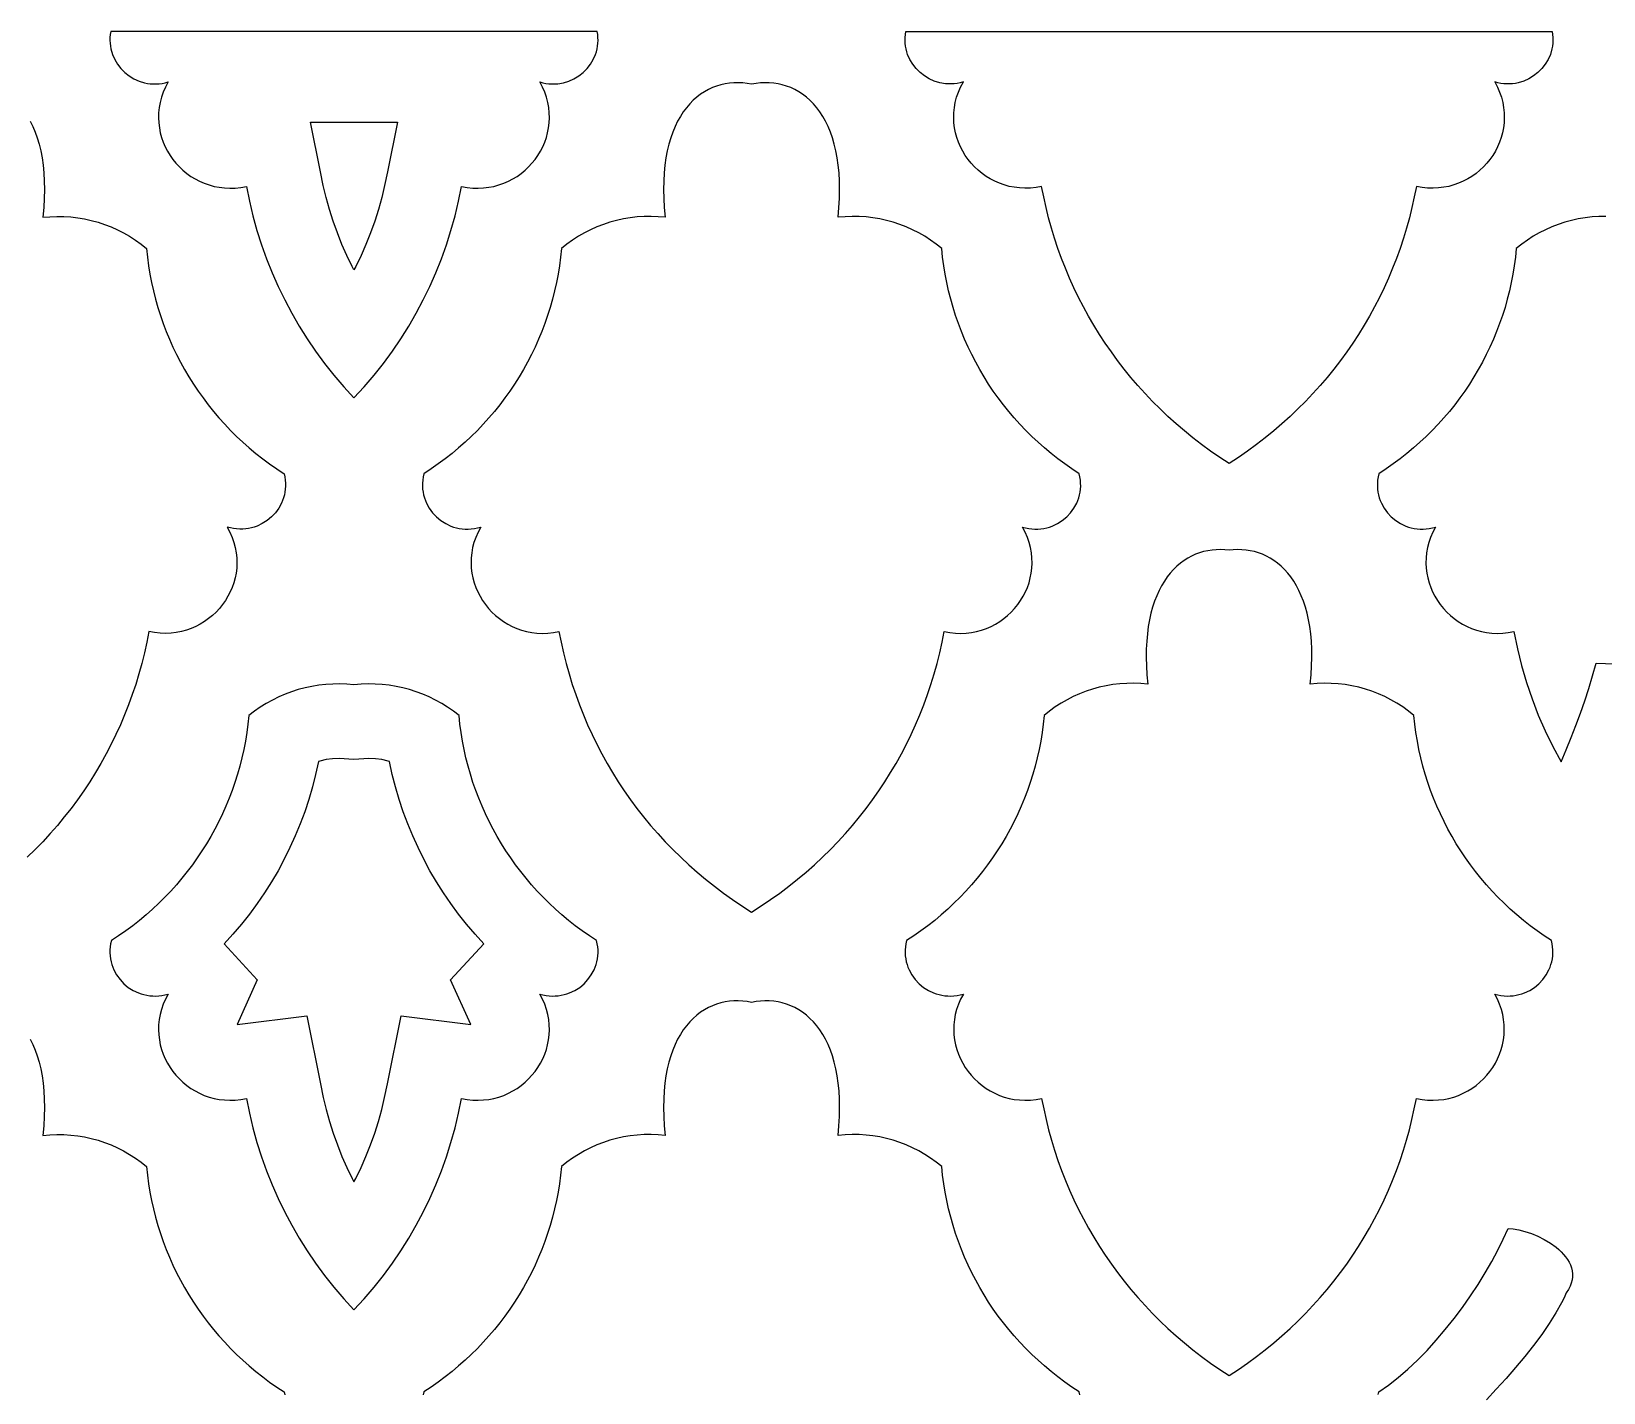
# Model space of a CAD drawing. Extents: x 50 to 3710, y -977 to -877.
# Drawn here: x 1121.3 to 1184.6, y -931.9 to -877.1 of the extents above; entities that cross this region are included whole.
import ezdxf

# ---------------------------------------------------------------- set-up
doc = ezdxf.new("R2010")
doc.units = 0
doc.layers.add('LAYER_1', color=18, linetype='CONTINUOUS')

msp = doc.modelspace()

# ---------------------------------------------------------------- linework, layer by layer
at = {"layer": 'LAYER_1'}
for points in [[(1134.276, -891.842), (1134.69, -891.391), (1135.086, -890.928), (1135.463, -890.452), (1135.822, -889.964), (1136.162, -889.464), (1136.483, -888.953), (1136.785, -888.431), (1137.068, -887.899), (1137.331, -887.356), (1137.574, -886.805), (1137.798, -886.244), (1138.001, -885.675), (1138.184, -885.098), (1138.346, -884.513), (1138.488, -883.921), (1138.608, -883.322), (1138.836, -883.364), (1139.061, -883.389), (1139.281, -883.396), (1139.497, -883.387), (1139.709, -883.362), (1139.915, -883.322), (1140.115, -883.268), (1140.309, -883.2), (1140.496, -883.119), (1140.675, -883.025), (1140.847, -882.92), (1141.011, -882.803), (1141.166, -882.675), (1141.311, -882.538), (1141.447, -882.392), (1141.572, -882.237), (1141.686, -882.074), (1141.789, -881.904), (1141.881, -881.727), (1141.959, -881.544), (1142.026, -881.356), (1142.078, -881.163), (1142.117, -880.966), (1142.142, -880.766), (1142.152, -880.563), (1142.146, -880.358), (1142.125, -880.151), (1142.087, -879.944), (1142.033, -879.736), (1141.961, -879.529), (1141.871, -879.323), (1141.763, -879.119), (1141.886, -879.152), (1142.008, -879.176), (1142.13, -879.191), (1142.25, -879.199), (1142.369, -879.198), (1142.486, -879.19), (1142.714, -879.151), (1142.932, -879.085), (1143.139, -878.992), (1143.331, -878.876), (1143.507, -878.738), (1143.664, -878.58), (1143.801, -878.404), (1143.916, -878.213), (1144.006, -878.007), (1144.041, -877.899), (1144.069, -877.789), (1144.09, -877.676), (1144.103, -877.561), (1144.109, -877.444), (1144.106, -877.325), (1144.096, -877.205), (1144.077, -877.083), (1134.276, -877.083), (1124.476, -877.083), (1124.457, -877.205), (1124.446, -877.325), (1124.444, -877.444), (1124.45, -877.561), (1124.463, -877.676), (1124.484, -877.789), (1124.547, -878.007), (1124.637, -878.213), (1124.752, -878.404), (1124.889, -878.58), (1125.046, -878.738), (1125.222, -878.876), (1125.414, -878.992), (1125.62, -879.085), (1125.839, -879.151), (1125.952, -879.174), (1126.067, -879.19), (1126.184, -879.198), (1126.303, -879.199), (1126.423, -879.191), (1126.544, -879.176), (1126.667, -879.152), (1126.79, -879.119), (1126.682, -879.323), (1126.592, -879.529), (1126.52, -879.736), (1126.466, -879.944), (1126.428, -880.151), (1126.407, -880.358), (1126.401, -880.563), (1126.411, -880.766), (1126.436, -880.966), (1126.475, -881.163), (1126.527, -881.356), (1126.593, -881.544), (1126.672, -881.727), (1126.764, -881.904), (1126.867, -882.074), (1126.981, -882.237), (1127.106, -882.392), (1127.242, -882.538), (1127.387, -882.675), (1127.542, -882.803), (1127.706, -882.92), (1127.877, -883.025), (1128.057, -883.119), (1128.244, -883.2), (1128.438, -883.268), (1128.638, -883.322), (1128.844, -883.362), (1129.056, -883.387), (1129.272, -883.396), (1129.492, -883.389), (1129.717, -883.364), (1129.944, -883.322), (1130.065, -883.921), (1130.206, -884.513), (1130.369, -885.098), (1130.552, -885.675), (1130.755, -886.244), (1130.978, -886.805), (1131.222, -887.356), (1131.485, -887.899), (1131.768, -888.431), (1132.07, -888.953), (1132.391, -889.464), (1132.731, -889.964), (1133.09, -890.452), (1133.467, -890.928), (1133.863, -891.391)], [(1169.526, -894.488), (1169.15, -894.241), (1168.782, -893.985), (1168.422, -893.722), (1168.07, -893.451), (1167.728, -893.172), (1167.393, -892.885), (1167.068, -892.591), (1166.751, -892.29), (1166.443, -891.982), (1166.144, -891.667), (1165.854, -891.345), (1165.573, -891.017), (1165.301, -890.682), (1165.039, -890.341), (1164.786, -889.994), (1164.542, -889.641), (1164.307, -889.283), (1164.082, -888.918), (1163.867, -888.548), (1163.662, -888.173), (1163.466, -887.793), (1163.28, -887.408), (1163.104, -887.019), (1162.938, -886.624), (1162.782, -886.225), (1162.636, -885.822), (1162.5, -885.415), (1162.375, -885.004), (1162.26, -884.589), (1162.156, -884.17), (1162.062, -883.748), (1161.978, -883.322), (1161.751, -883.364), (1161.526, -883.389), (1161.306, -883.396), (1161.09, -883.387), (1160.878, -883.362), (1160.672, -883.322), (1160.472, -883.268), (1160.278, -883.2), (1160.091, -883.119), (1159.911, -883.025), (1159.739, -882.92), (1159.576, -882.803), (1159.421, -882.675), (1159.276, -882.538), (1159.14, -882.392), (1159.015, -882.237), (1158.901, -882.074), (1158.798, -881.904), (1158.706, -881.727), (1158.627, -881.544), (1158.561, -881.356), (1158.509, -881.163), (1158.47, -880.966), (1158.445, -880.766), (1158.435, -880.563), (1158.441, -880.358), (1158.462, -880.151), (1158.5, -879.944), (1158.554, -879.736), (1158.626, -879.529), (1158.716, -879.323), (1158.824, -879.119), (1158.701, -879.152), (1158.578, -879.176), (1158.457, -879.191), (1158.337, -879.199), (1158.218, -879.198), (1158.101, -879.19), (1157.873, -879.151), (1157.654, -879.085), (1157.448, -878.992), (1157.256, -878.876), (1157.08, -878.738), (1156.923, -878.58), (1156.786, -878.404), (1156.671, -878.213), (1156.581, -878.007), (1156.546, -877.899), (1156.518, -877.789), (1156.497, -877.676), (1156.484, -877.561), (1156.478, -877.444), (1156.48, -877.325), (1156.491, -877.205), (1156.51, -877.083), (1182.542, -877.083), (1182.561, -877.205), (1182.572, -877.325), (1182.574, -877.444), (1182.569, -877.561), (1182.555, -877.676), (1182.534, -877.789), (1182.471, -878.007), (1182.381, -878.213), (1182.267, -878.404), (1182.13, -878.58), (1181.972, -878.738), (1181.796, -878.876), (1181.604, -878.992), (1181.398, -879.085), (1181.18, -879.151), (1181.067, -879.174), (1180.952, -879.19), (1180.834, -879.198), (1180.716, -879.199), (1180.595, -879.191), (1180.474, -879.176), (1180.352, -879.152), (1180.229, -879.119), (1180.337, -879.323), (1180.426, -879.529), (1180.498, -879.736), (1180.553, -879.944), (1180.59, -880.151), (1180.612, -880.358), (1180.617, -880.563), (1180.607, -880.766), (1180.583, -880.966), (1180.544, -881.163), (1180.491, -881.356), (1180.425, -881.544), (1180.346, -881.727), (1180.255, -881.904), (1180.152, -882.074), (1180.037, -882.237), (1179.912, -882.392), (1179.776, -882.538), (1179.631, -882.675), (1179.476, -882.803), (1179.313, -882.92), (1179.141, -883.025), (1178.961, -883.119), (1178.774, -883.2), (1178.58, -883.268), (1178.38, -883.322), (1178.174, -883.362), (1177.963, -883.387), (1177.746, -883.396), (1177.526, -883.389), (1177.302, -883.364), (1177.074, -883.322), (1176.991, -883.748), (1176.897, -884.17), (1176.792, -884.589), (1176.677, -885.004), (1176.552, -885.415), (1176.416, -885.822), (1176.271, -886.225), (1176.115, -886.624), (1175.949, -887.019), (1175.773, -887.408), (1175.587, -887.793), (1175.391, -888.173), (1175.185, -888.548), (1174.97, -888.918), (1174.745, -889.283), (1174.511, -889.641), (1174.267, -889.994), (1174.013, -890.341), (1173.751, -890.682), (1173.479, -891.017), (1173.198, -891.345), (1172.908, -891.667), (1172.609, -891.982), (1172.301, -892.29), (1171.984, -892.591), (1171.659, -892.885), (1171.325, -893.172), (1170.982, -893.451), (1170.631, -893.722), (1170.271, -893.985), (1169.903, -894.241)], [(1150.293, -879.212), (1150.115, -879.18), (1149.936, -879.159), (1149.758, -879.15), (1149.58, -879.152), (1149.403, -879.167), (1149.228, -879.193), (1149.055, -879.232), (1148.884, -879.283), (1148.717, -879.347), (1148.553, -879.423), (1148.393, -879.512), (1148.237, -879.614), (1148.087, -879.729), (1147.942, -879.857), (1147.803, -879.999), (1147.67, -880.154), (1147.544, -880.322), (1147.426, -880.504), (1147.315, -880.7), (1147.213, -880.91), (1147.12, -881.134), (1147.035, -881.373), (1146.961, -881.625), (1146.897, -881.893), (1146.844, -882.174), (1146.801, -882.471), (1146.771, -882.783), (1146.753, -883.109), (1146.747, -883.451), (1146.754, -883.808), (1146.775, -884.181), (1146.81, -884.569), (1146.527, -884.544), (1146.245, -884.534), (1145.963, -884.538), (1145.683, -884.556), (1145.405, -884.588), (1145.129, -884.634), (1144.857, -884.694), (1144.588, -884.768), (1144.323, -884.855), (1144.064, -884.956), (1143.809, -885.069), (1143.56, -885.196), (1143.318, -885.335), (1143.082, -885.488), (1142.854, -885.652), (1142.633, -885.829), (1142.598, -886.175), (1142.552, -886.519), (1142.496, -886.86), (1142.431, -887.199), (1142.356, -887.535), (1142.271, -887.868), (1142.177, -888.198), (1142.074, -888.524), (1141.961, -888.847), (1141.84, -889.167), (1141.71, -889.482), (1141.57, -889.794), (1141.422, -890.101), (1141.266, -890.404), (1141.1, -890.702), (1140.927, -890.995), (1140.745, -891.284), (1140.555, -891.567), (1140.357, -891.845), (1140.15, -892.118), (1139.936, -892.385), (1139.715, -892.646), (1139.485, -892.902), (1139.248, -893.151), (1139.003, -893.393), (1138.752, -893.629), (1138.493, -893.859), (1138.226, -894.082), (1137.953, -894.297), (1137.673, -894.505), (1137.386, -894.706), (1137.093, -894.9), (1137.065, -895.026), (1137.046, -895.151), (1137.036, -895.274), (1137.035, -895.396), (1137.043, -895.517), (1137.058, -895.634), (1137.082, -895.75), (1137.113, -895.863), (1137.151, -895.972), (1137.196, -896.079), (1137.307, -896.281), (1137.442, -896.466), (1137.599, -896.634), (1137.776, -896.78), (1137.97, -896.904), (1138.18, -897.003), (1138.29, -897.043), (1138.403, -897.075), (1138.519, -897.1), (1138.637, -897.118), (1138.758, -897.128), (1138.88, -897.13), (1139.003, -897.123), (1139.128, -897.108), (1139.254, -897.083), (1139.381, -897.05), (1139.273, -897.254), (1139.183, -897.46), (1139.111, -897.667), (1139.057, -897.874), (1139.019, -898.082), (1138.998, -898.288), (1138.992, -898.493), (1139.002, -898.696), (1139.026, -898.897), (1139.065, -899.094), (1139.118, -899.286), (1139.184, -899.475), (1139.263, -899.657), (1139.354, -899.834), (1139.457, -900.005), (1139.572, -900.167), (1139.697, -900.322), (1139.833, -900.469), (1139.978, -900.606), (1140.133, -900.733), (1140.296, -900.85), (1140.468, -900.956), (1140.648, -901.049), (1140.835, -901.13), (1141.029, -901.199), (1141.229, -901.253), (1141.435, -901.293), (1141.646, -901.318), (1141.863, -901.327), (1142.083, -901.319), (1142.308, -901.295), (1142.535, -901.253), (1142.62, -901.686), (1142.716, -902.115), (1142.823, -902.541), (1142.94, -902.962), (1143.068, -903.38), (1143.207, -903.794), (1143.357, -904.204), (1143.517, -904.609), (1143.687, -905.01), (1143.868, -905.405), (1144.059, -905.796), (1144.26, -906.182), (1144.471, -906.562), (1144.693, -906.937), (1144.924, -907.306), (1145.165, -907.669), (1145.415, -908.027), (1145.676, -908.378), (1145.946, -908.723), (1146.226, -909.061), (1146.515, -909.393), (1146.813, -909.718), (1147.121, -910.035), (1147.437, -910.346), (1147.763, -910.649), (1148.098, -910.945), (1148.442, -911.233), (1148.795, -911.513), (1149.157, -911.785), (1149.527, -912.048), (1149.906, -912.304), (1150.293, -912.551), (1150.681, -912.304), (1151.06, -912.048), (1151.43, -911.785), (1151.792, -911.513), (1152.144, -911.233), (1152.488, -910.945), (1152.823, -910.649), (1153.149, -910.346), (1153.466, -910.035), (1153.774, -909.718), (1154.072, -909.393), (1154.361, -909.061), (1154.641, -908.723), (1154.911, -908.378), (1155.171, -908.027), (1155.422, -907.669), (1155.663, -907.306), (1155.894, -906.937), (1156.116, -906.562), (1156.327, -906.182), (1156.528, -905.796), (1156.719, -905.405), (1156.9, -905.01), (1157.07, -904.609), (1157.23, -904.204), (1157.38, -903.794), (1157.518, -903.38), (1157.647, -902.962), (1157.764, -902.541), (1157.871, -902.115), (1157.967, -901.686), (1158.052, -901.253), (1158.279, -901.295), (1158.504, -901.319), (1158.724, -901.327), (1158.94, -901.318), (1159.152, -901.293), (1159.358, -901.253), (1159.558, -901.199), (1159.752, -901.13), (1159.939, -901.049), (1160.119, -900.956), (1160.291, -900.85), (1160.454, -900.733), (1160.609, -900.606), (1160.754, -900.469), (1160.89, -900.322), (1161.015, -900.167), (1161.129, -900.005), (1161.232, -899.834), (1161.324, -899.657), (1161.403, -899.475), (1161.469, -899.286), (1161.521, -899.094), (1161.56, -898.897), (1161.585, -898.696), (1161.595, -898.493), (1161.589, -898.288), (1161.568, -898.082), (1161.53, -897.874), (1161.476, -897.667), (1161.404, -897.46), (1161.314, -897.254), (1161.206, -897.05), (1161.333, -897.083), (1161.459, -897.108), (1161.584, -897.123), (1161.707, -897.13), (1161.829, -897.128), (1161.95, -897.118), (1162.068, -897.1), (1162.183, -897.075), (1162.296, -897.043), (1162.406, -897.003), (1162.616, -896.904), (1162.811, -896.78), (1162.988, -896.634), (1163.145, -896.466), (1163.28, -896.281), (1163.39, -896.079), (1163.436, -895.972), (1163.474, -895.863), (1163.505, -895.75), (1163.528, -895.634), (1163.544, -895.517), (1163.551, -895.396), (1163.55, -895.274), (1163.541, -895.151), (1163.522, -895.026), (1163.494, -894.9), (1163.201, -894.706), (1162.914, -894.505), (1162.634, -894.297), (1162.36, -894.082), (1162.094, -893.859), (1161.835, -893.629), (1161.583, -893.393), (1161.339, -893.151), (1161.102, -892.902), (1160.872, -892.646), (1160.65, -892.385), (1160.436, -892.118), (1160.23, -891.845), (1160.032, -891.567), (1159.842, -891.284), (1159.66, -890.995), (1159.486, -890.702), (1159.321, -890.404), (1159.165, -890.101), (1159.017, -889.794), (1158.877, -889.482), (1158.747, -889.167), (1158.625, -888.847), (1158.513, -888.524), (1158.41, -888.198), (1158.316, -887.868), (1158.231, -887.535), (1158.156, -887.199), (1158.091, -886.86), (1158.035, -886.519), (1157.989, -886.175), (1157.953, -885.829), (1157.733, -885.652), (1157.505, -885.488), (1157.269, -885.335), (1157.027, -885.196), (1156.778, -885.069), (1156.523, -884.956), (1156.263, -884.855), (1155.999, -884.768), (1155.73, -884.694), (1155.458, -884.634), (1155.182, -884.588), (1154.904, -884.556), (1154.624, -884.538), (1154.342, -884.534), (1154.059, -884.544), (1153.776, -884.569), (1153.812, -884.181), (1153.833, -883.808), (1153.84, -883.451), (1153.834, -883.109), (1153.816, -882.783), (1153.785, -882.471), (1153.743, -882.174), (1153.69, -881.893), (1153.626, -881.625), (1153.551, -881.373), (1153.467, -881.134), (1153.374, -880.91), (1153.272, -880.7), (1153.161, -880.504), (1153.043, -880.322), (1152.917, -880.154), (1152.784, -879.999), (1152.645, -879.857), (1152.5, -879.729), (1152.35, -879.614), (1152.194, -879.512), (1152.034, -879.423), (1151.87, -879.347), (1151.703, -879.283), (1151.532, -879.232), (1151.359, -879.193), (1151.184, -879.167), (1151.007, -879.152), (1150.829, -879.15), (1150.651, -879.159), (1150.472, -879.18)], [(1150.293, -879.212), (1150.115, -879.18), (1149.936, -879.159), (1149.758, -879.15), (1149.58, -879.152), (1149.403, -879.167), (1149.228, -879.193), (1149.055, -879.232), (1148.884, -879.283), (1148.717, -879.347), (1148.553, -879.423), (1148.393, -879.512), (1148.237, -879.614), (1148.087, -879.729), (1147.942, -879.857), (1147.803, -879.999), (1147.67, -880.154), (1147.544, -880.322), (1147.426, -880.504), (1147.315, -880.7), (1147.213, -880.91), (1147.12, -881.134), (1147.035, -881.373), (1146.961, -881.625), (1146.897, -881.893), (1146.844, -882.174), (1146.801, -882.471), (1146.771, -882.783), (1146.753, -883.109), (1146.747, -883.451), (1146.754, -883.808), (1146.775, -884.181), (1146.81, -884.569), (1146.527, -884.544), (1146.245, -884.534), (1145.963, -884.538), (1145.683, -884.556), (1145.405, -884.588), (1145.129, -884.634), (1144.857, -884.694), (1144.588, -884.768), (1144.323, -884.855), (1144.064, -884.956), (1143.809, -885.069), (1143.56, -885.196), (1143.318, -885.335), (1143.082, -885.488), (1142.854, -885.652), (1142.633, -885.829), (1142.598, -886.175), (1142.552, -886.519), (1142.496, -886.86), (1142.431, -887.199), (1142.356, -887.535), (1142.271, -887.868), (1142.177, -888.198), (1142.074, -888.524), (1141.961, -888.847), (1141.84, -889.167), (1141.71, -889.482), (1141.57, -889.794), (1141.422, -890.101), (1141.266, -890.404), (1141.1, -890.702), (1140.927, -890.995), (1140.745, -891.284), (1140.555, -891.567), (1140.357, -891.845), (1140.15, -892.118), (1139.936, -892.385), (1139.715, -892.646), (1139.485, -892.902), (1139.248, -893.151), (1139.003, -893.393), (1138.752, -893.629), (1138.493, -893.859), (1138.226, -894.082), (1137.953, -894.297), (1137.673, -894.505), (1137.386, -894.706), (1137.093, -894.9), (1137.065, -895.026), (1137.046, -895.151), (1137.036, -895.274), (1137.035, -895.396), (1137.043, -895.517), (1137.058, -895.634), (1137.082, -895.75), (1137.113, -895.863), (1137.151, -895.972), (1137.196, -896.079), (1137.307, -896.281), (1137.442, -896.466), (1137.599, -896.634), (1137.776, -896.78), (1137.97, -896.904), (1138.18, -897.003), (1138.29, -897.043), (1138.403, -897.075), (1138.519, -897.1), (1138.637, -897.118), (1138.758, -897.128), (1138.88, -897.13), (1139.003, -897.123), (1139.128, -897.108), (1139.254, -897.083), (1139.381, -897.05), (1139.273, -897.254), (1139.183, -897.46), (1139.111, -897.667), (1139.057, -897.874), (1139.019, -898.082), (1138.998, -898.288), (1138.992, -898.493), (1139.002, -898.696), (1139.026, -898.897), (1139.065, -899.094), (1139.118, -899.286), (1139.184, -899.475), (1139.263, -899.657), (1139.354, -899.834), (1139.457, -900.005), (1139.572, -900.167), (1139.697, -900.322), (1139.833, -900.469), (1139.978, -900.606), (1140.133, -900.733), (1140.296, -900.85), (1140.468, -900.956), (1140.648, -901.049), (1140.835, -901.13), (1141.029, -901.199), (1141.229, -901.253), (1141.435, -901.293), (1141.646, -901.318), (1141.863, -901.327), (1142.083, -901.319), (1142.308, -901.295), (1142.535, -901.253), (1142.62, -901.686), (1142.716, -902.115), (1142.823, -902.541), (1142.94, -902.962), (1143.068, -903.38), (1143.207, -903.794), (1143.357, -904.204), (1143.517, -904.609), (1143.687, -905.01), (1143.868, -905.405), (1144.059, -905.796), (1144.26, -906.182), (1144.471, -906.562), (1144.693, -906.937), (1144.924, -907.306), (1145.165, -907.669), (1145.415, -908.027), (1145.676, -908.378), (1145.946, -908.723), (1146.226, -909.061), (1146.515, -909.393), (1146.813, -909.718), (1147.121, -910.035), (1147.437, -910.346), (1147.763, -910.649), (1148.098, -910.945), (1148.442, -911.233), (1148.795, -911.513), (1149.157, -911.785), (1149.527, -912.048), (1149.906, -912.304), (1150.293, -912.551), (1150.681, -912.304), (1151.06, -912.048), (1151.43, -911.785), (1151.792, -911.513), (1152.144, -911.233), (1152.488, -910.945), (1152.823, -910.649), (1153.149, -910.346), (1153.466, -910.035), (1153.774, -909.718), (1154.072, -909.393), (1154.361, -909.061), (1154.641, -908.723), (1154.911, -908.378), (1155.171, -908.027), (1155.422, -907.669), (1155.663, -907.306), (1155.894, -906.937), (1156.116, -906.562), (1156.327, -906.182), (1156.528, -905.796), (1156.719, -905.405), (1156.9, -905.01), (1157.07, -904.609), (1157.23, -904.204), (1157.38, -903.794), (1157.518, -903.38), (1157.647, -902.962), (1157.764, -902.541), (1157.871, -902.115), (1157.967, -901.686), (1158.052, -901.253), (1158.279, -901.295), (1158.504, -901.319), (1158.724, -901.327), (1158.94, -901.318), (1159.152, -901.293), (1159.358, -901.253), (1159.558, -901.199), (1159.752, -901.13), (1159.939, -901.049), (1160.119, -900.956), (1160.291, -900.85), (1160.454, -900.733), (1160.609, -900.606), (1160.754, -900.469), (1160.89, -900.322), (1161.015, -900.167), (1161.129, -900.005), (1161.232, -899.834), (1161.324, -899.657), (1161.403, -899.475), (1161.469, -899.286), (1161.521, -899.094), (1161.56, -898.897), (1161.585, -898.696), (1161.595, -898.493), (1161.589, -898.288), (1161.568, -898.082), (1161.53, -897.874), (1161.476, -897.667), (1161.404, -897.46), (1161.314, -897.254), (1161.206, -897.05), (1161.333, -897.083), (1161.459, -897.108), (1161.584, -897.123), (1161.707, -897.13), (1161.829, -897.128), (1161.95, -897.118), (1162.068, -897.1), (1162.183, -897.075), (1162.296, -897.043), (1162.406, -897.003), (1162.616, -896.904), (1162.811, -896.78), (1162.988, -896.634), (1163.145, -896.466), (1163.28, -896.281), (1163.39, -896.079), (1163.436, -895.972), (1163.474, -895.863), (1163.505, -895.75), (1163.528, -895.634), (1163.544, -895.517), (1163.551, -895.396), (1163.55, -895.274), (1163.541, -895.151), (1163.522, -895.026), (1163.494, -894.9), (1163.201, -894.706), (1162.914, -894.505), (1162.634, -894.297), (1162.36, -894.082), (1162.094, -893.859), (1161.835, -893.629), (1161.583, -893.393), (1161.339, -893.151), (1161.102, -892.902), (1160.872, -892.646), (1160.65, -892.385), (1160.436, -892.118), (1160.23, -891.845), (1160.032, -891.567), (1159.842, -891.284), (1159.66, -890.995), (1159.486, -890.702), (1159.321, -890.404), (1159.165, -890.101), (1159.017, -889.794), (1158.877, -889.482), (1158.747, -889.167), (1158.625, -888.847), (1158.513, -888.524), (1158.41, -888.198), (1158.316, -887.868), (1158.231, -887.535), (1158.156, -887.199), (1158.091, -886.86), (1158.035, -886.519), (1157.989, -886.175), (1157.953, -885.829), (1157.733, -885.652), (1157.505, -885.488), (1157.269, -885.335), (1157.027, -885.196), (1156.778, -885.069), (1156.523, -884.956), (1156.263, -884.855), (1155.999, -884.768), (1155.73, -884.694), (1155.458, -884.634), (1155.182, -884.588), (1154.904, -884.556), (1154.624, -884.538), (1154.342, -884.534), (1154.059, -884.544), (1153.776, -884.569), (1153.812, -884.181), (1153.833, -883.808), (1153.84, -883.451), (1153.834, -883.109), (1153.816, -882.783), (1153.785, -882.471), (1153.743, -882.174), (1153.69, -881.893), (1153.626, -881.625), (1153.551, -881.373), (1153.467, -881.134), (1153.374, -880.91), (1153.272, -880.7), (1153.161, -880.504), (1153.043, -880.322), (1152.917, -880.154), (1152.784, -879.999), (1152.645, -879.857), (1152.5, -879.729), (1152.35, -879.614), (1152.194, -879.512), (1152.034, -879.423), (1151.87, -879.347), (1151.703, -879.283), (1151.532, -879.232), (1151.359, -879.193), (1151.184, -879.167), (1151.007, -879.152), (1150.829, -879.15), (1150.651, -879.159), (1150.472, -879.18)], [(1134.276, -886.682), (1134.208, -886.556), (1133.992, -886.111), (1133.793, -885.658), (1133.609, -885.198), (1133.442, -884.73), (1133.291, -884.255), (1133.158, -883.773), (1133.041, -883.285), (1132.931, -882.739), (1132.528, -880.737), (1134.276, -880.737), (1136.024, -880.737), (1135.622, -882.739), (1135.512, -883.285), (1135.395, -883.773), (1135.261, -884.255), (1135.111, -884.73), (1134.944, -885.198), (1134.76, -885.658), (1134.561, -886.111), (1134.345, -886.556)], [(1169.526, -931.222), (1169.903, -930.975), (1170.271, -930.72), (1170.631, -930.456), (1170.982, -930.185), (1171.325, -929.906), (1171.659, -929.62), (1171.985, -929.326), (1172.301, -929.025), (1172.609, -928.717), (1172.908, -928.402), (1173.198, -928.08), (1173.479, -927.751), (1173.751, -927.417), (1174.014, -927.076), (1174.267, -926.729), (1174.511, -926.376), (1174.745, -926.017), (1174.97, -925.653), (1175.185, -925.283), (1175.391, -924.908), (1175.587, -924.528), (1175.773, -924.143), (1175.949, -923.753), (1176.115, -923.359), (1176.271, -922.96), (1176.417, -922.557), (1176.552, -922.149), (1176.678, -921.738), (1176.792, -921.323), (1176.897, -920.904), (1176.991, -920.482), (1177.074, -920.057), (1177.302, -920.099), (1177.526, -920.123), (1177.747, -920.131), (1177.963, -920.121), (1178.174, -920.097), (1178.38, -920.057), (1178.581, -920.002), (1178.774, -919.934), (1178.961, -919.853), (1179.141, -919.759), (1179.313, -919.654), (1179.477, -919.537), (1179.631, -919.41), (1179.777, -919.273), (1179.912, -919.126), (1180.037, -918.971), (1180.152, -918.808), (1180.255, -918.638), (1180.346, -918.461), (1180.425, -918.279), (1180.491, -918.09), (1180.544, -917.898), (1180.583, -917.701), (1180.608, -917.5), (1180.617, -917.297), (1180.612, -917.092), (1180.59, -916.886), (1180.553, -916.678), (1180.498, -916.471), (1180.426, -916.264), (1180.337, -916.058), (1180.229, -915.854), (1180.355, -915.887), (1180.481, -915.911), (1180.606, -915.927), (1180.73, -915.933), (1180.852, -915.932), (1180.972, -915.922), (1181.09, -915.904), (1181.206, -915.879), (1181.319, -915.847), (1181.429, -915.807), (1181.639, -915.708), (1181.834, -915.584), (1182.011, -915.438), (1182.168, -915.27), (1182.303, -915.085), (1182.413, -914.883), (1182.458, -914.776), (1182.496, -914.666), (1182.527, -914.554), (1182.551, -914.438), (1182.566, -914.32), (1182.574, -914.2), (1182.573, -914.078), (1182.563, -913.955), (1182.545, -913.83), (1182.517, -913.704), (1182.223, -913.51), (1181.936, -913.309), (1181.656, -913.101), (1181.383, -912.886), (1181.117, -912.663), (1180.858, -912.433), (1180.606, -912.197), (1180.361, -911.954), (1180.124, -911.705), (1179.895, -911.45), (1179.673, -911.189), (1179.459, -910.922), (1179.253, -910.649), (1179.055, -910.371), (1178.864, -910.088), (1178.683, -909.799), (1178.509, -909.506), (1178.344, -909.207), (1178.187, -908.905), (1178.039, -908.597), (1177.9, -908.286), (1177.769, -907.971), (1177.648, -907.651), (1177.536, -907.328), (1177.432, -907.002), (1177.338, -906.672), (1177.254, -906.339), (1177.179, -906.003), (1177.113, -905.664), (1177.058, -905.323), (1177.012, -904.979), (1176.976, -904.633), (1176.756, -904.456), (1176.527, -904.291), (1176.292, -904.139), (1176.049, -904), (1175.8, -903.873), (1175.546, -903.76), (1175.286, -903.659), (1175.021, -903.572), (1174.753, -903.498), (1174.48, -903.438), (1174.205, -903.392), (1173.926, -903.36), (1173.646, -903.341), (1173.365, -903.338), (1173.082, -903.348), (1172.799, -903.373), (1172.833, -902.999), (1172.854, -902.639), (1172.862, -902.294), (1172.858, -901.963), (1172.843, -901.646), (1172.816, -901.343), (1172.778, -901.053), (1172.729, -900.778), (1172.671, -900.516), (1172.602, -900.268), (1172.525, -900.033), (1172.439, -899.811), (1172.344, -899.603), (1172.242, -899.407), (1172.131, -899.225), (1172.014, -899.055), (1171.89, -898.898), (1171.76, -898.753), (1171.625, -898.621), (1171.483, -898.501), (1171.337, -898.394), (1171.187, -898.298), (1171.032, -898.215), (1170.874, -898.143), (1170.712, -898.083), (1170.547, -898.034), (1170.381, -897.997), (1170.212, -897.971), (1170.042, -897.957), (1169.87, -897.953), (1169.698, -897.961), (1169.526, -897.979), (1169.354, -897.961), (1169.182, -897.953), (1169.011, -897.957), (1168.841, -897.971), (1168.672, -897.997), (1168.505, -898.034), (1168.341, -898.083), (1168.179, -898.143), (1168.021, -898.215), (1167.866, -898.298), (1167.715, -898.394), (1167.569, -898.501), (1167.428, -898.621), (1167.292, -898.753), (1167.162, -898.898), (1167.038, -899.055), (1166.921, -899.225), (1166.811, -899.407), (1166.708, -899.603), (1166.614, -899.811), (1166.528, -900.033), (1166.45, -900.268), (1166.382, -900.516), (1166.323, -900.778), (1166.275, -901.053), (1166.237, -901.343), (1166.21, -901.646), (1166.194, -901.963), (1166.19, -902.294), (1166.199, -902.639), (1166.22, -902.999), (1166.254, -903.373), (1165.971, -903.348), (1165.688, -903.338), (1165.406, -903.341), (1165.126, -903.36), (1164.848, -903.392), (1164.572, -903.438), (1164.3, -903.498), (1164.031, -903.572), (1163.767, -903.659), (1163.507, -903.76), (1163.252, -903.873), (1163.003, -904), (1162.761, -904.139), (1162.525, -904.291), (1162.297, -904.456), (1162.077, -904.633), (1162.041, -904.979), (1161.995, -905.323), (1161.939, -905.664), (1161.874, -906.003), (1161.799, -906.339), (1161.714, -906.672), (1161.62, -907.002), (1161.517, -907.328), (1161.405, -907.651), (1161.283, -907.971), (1161.153, -908.286), (1161.013, -908.597), (1160.865, -908.905), (1160.709, -909.207), (1160.544, -909.506), (1160.37, -909.799), (1160.188, -910.088), (1159.998, -910.371), (1159.8, -910.649), (1159.594, -910.922), (1159.379, -911.189), (1159.158, -911.45), (1158.928, -911.705), (1158.691, -911.954), (1158.447, -912.197), (1158.195, -912.433), (1157.936, -912.663), (1157.67, -912.886), (1157.396, -913.101), (1157.116, -913.309), (1156.829, -913.51), (1156.536, -913.704), (1156.508, -913.83), (1156.489, -913.955), (1156.48, -914.078), (1156.479, -914.2), (1156.486, -914.32), (1156.502, -914.438), (1156.525, -914.554), (1156.556, -914.666), (1156.594, -914.776), (1156.64, -914.883), (1156.75, -915.085), (1156.885, -915.27), (1157.042, -915.438), (1157.219, -915.584), (1157.414, -915.708), (1157.624, -915.807), (1157.734, -915.847), (1157.847, -915.879), (1157.962, -915.904), (1158.08, -915.922), (1158.201, -915.932), (1158.323, -915.933), (1158.446, -915.927), (1158.571, -915.911), (1158.697, -915.887), (1158.824, -915.854), (1158.716, -916.058), (1158.626, -916.264), (1158.554, -916.471), (1158.5, -916.678), (1158.462, -916.886), (1158.441, -917.092), (1158.435, -917.297), (1158.445, -917.5), (1158.47, -917.701), (1158.509, -917.898), (1158.561, -918.09), (1158.627, -918.279), (1158.706, -918.461), (1158.798, -918.638), (1158.901, -918.808), (1159.015, -918.971), (1159.14, -919.126), (1159.276, -919.273), (1159.421, -919.41), (1159.576, -919.537), (1159.739, -919.654), (1159.911, -919.759), (1160.091, -919.853), (1160.278, -919.934), (1160.472, -920.002), (1160.672, -920.057), (1160.878, -920.097), (1161.09, -920.121), (1161.306, -920.131), (1161.526, -920.123), (1161.751, -920.099), (1161.978, -920.057), (1162.062, -920.482), (1162.156, -920.904), (1162.26, -921.323), (1162.375, -921.738), (1162.5, -922.149), (1162.636, -922.557), (1162.782, -922.96), (1162.938, -923.359), (1163.104, -923.753), (1163.28, -924.143), (1163.466, -924.528), (1163.662, -924.908), (1163.867, -925.283), (1164.082, -925.653), (1164.307, -926.017), (1164.542, -926.376), (1164.786, -926.729), (1165.039, -927.076), (1165.301, -927.417), (1165.573, -927.751), (1165.854, -928.08), (1166.144, -928.402), (1166.443, -928.717), (1166.751, -929.025), (1167.068, -929.326), (1167.393, -929.62), (1167.728, -929.906), (1168.07, -930.185), (1168.422, -930.456), (1168.782, -930.72), (1169.15, -930.975)], [(1134.276, -928.576), (1134.69, -928.125), (1135.086, -927.662), (1135.463, -927.186), (1135.822, -926.698), (1136.162, -926.198), (1136.483, -925.687), (1136.785, -925.165), (1137.068, -924.633), (1137.331, -924.091), (1137.575, -923.539), (1137.798, -922.978), (1138.001, -922.409), (1138.184, -921.832), (1138.346, -921.247), (1138.488, -920.655), (1138.608, -920.057), (1138.836, -920.099), (1139.061, -920.123), (1139.281, -920.131), (1139.497, -920.121), (1139.709, -920.097), (1139.915, -920.057), (1140.115, -920.002), (1140.309, -919.934), (1140.496, -919.853), (1140.675, -919.759), (1140.847, -919.654), (1141.011, -919.537), (1141.166, -919.41), (1141.311, -919.273), (1141.447, -919.126), (1141.572, -918.971), (1141.686, -918.808), (1141.789, -918.638), (1141.881, -918.461), (1141.959, -918.279), (1142.026, -918.09), (1142.078, -917.898), (1142.117, -917.701), (1142.142, -917.5), (1142.152, -917.297), (1142.146, -917.092), (1142.125, -916.886), (1142.087, -916.678), (1142.033, -916.471), (1141.961, -916.264), (1141.871, -916.058), (1141.763, -915.854), (1141.89, -915.887), (1142.016, -915.911), (1142.14, -915.927), (1142.264, -915.933), (1142.386, -915.932), (1142.506, -915.922), (1142.624, -915.904), (1142.74, -915.879), (1142.853, -915.847), (1142.963, -915.807), (1143.173, -915.708), (1143.368, -915.584), (1143.545, -915.438), (1143.702, -915.27), (1143.837, -915.085), (1143.947, -914.883), (1143.992, -914.776), (1144.031, -914.666), (1144.062, -914.554), (1144.085, -914.438), (1144.101, -914.32), (1144.108, -914.2), (1144.107, -914.078), (1144.098, -913.955), (1144.079, -913.83), (1144.051, -913.704), (1143.758, -913.51), (1143.471, -913.309), (1143.191, -913.101), (1142.917, -912.886), (1142.651, -912.663), (1142.392, -912.433), (1142.14, -912.197), (1141.896, -911.954), (1141.659, -911.705), (1141.429, -911.45), (1141.207, -911.189), (1140.993, -910.922), (1140.787, -910.649), (1140.589, -910.371), (1140.399, -910.088), (1140.217, -909.799), (1140.043, -909.506), (1139.878, -909.207), (1139.721, -908.905), (1139.573, -908.597), (1139.434, -908.286), (1139.304, -907.971), (1139.182, -907.651), (1139.07, -907.328), (1138.967, -907.002), (1138.873, -906.672), (1138.788, -906.339), (1138.713, -906.003), (1138.648, -905.664), (1138.592, -905.323), (1138.546, -904.979), (1138.51, -904.633), (1138.284, -904.46), (1138.05, -904.298), (1137.809, -904.149), (1137.562, -904.013), (1137.309, -903.889), (1137.05, -903.778), (1136.787, -903.68), (1136.519, -903.594), (1136.247, -903.522), (1135.972, -903.463), (1135.694, -903.418), (1135.413, -903.386), (1135.13, -903.368), (1134.847, -903.364), (1134.562, -903.374), (1134.276, -903.398), (1133.991, -903.374), (1133.706, -903.364), (1133.422, -903.368), (1133.14, -903.386), (1132.859, -903.418), (1132.581, -903.463), (1132.306, -903.522), (1132.034, -903.594), (1131.766, -903.68), (1131.502, -903.778), (1131.244, -903.889), (1130.991, -904.013), (1130.744, -904.149), (1130.503, -904.298), (1130.269, -904.46), (1130.043, -904.633), (1130.007, -904.979), (1129.961, -905.323), (1129.905, -905.664), (1129.84, -906.003), (1129.765, -906.339), (1129.68, -906.672), (1129.586, -907.002), (1129.483, -907.328), (1129.371, -907.651), (1129.249, -907.971), (1129.119, -908.286), (1128.98, -908.597), (1128.832, -908.905), (1128.675, -909.207), (1128.51, -909.506), (1128.336, -909.799), (1128.154, -910.088), (1127.964, -910.371), (1127.766, -910.649), (1127.56, -910.922), (1127.346, -911.189), (1127.124, -911.45), (1126.894, -911.705), (1126.657, -911.954), (1126.413, -912.197), (1126.161, -912.433), (1125.902, -912.663), (1125.636, -912.886), (1125.362, -913.101), (1125.082, -913.309), (1124.795, -913.51), (1124.502, -913.704), (1124.474, -913.83), (1124.455, -913.955), (1124.446, -914.078), (1124.445, -914.2), (1124.452, -914.32), (1124.468, -914.438), (1124.491, -914.554), (1124.522, -914.666), (1124.56, -914.776), (1124.606, -914.883), (1124.716, -915.085), (1124.851, -915.27), (1125.008, -915.438), (1125.185, -915.584), (1125.38, -915.708), (1125.59, -915.807), (1125.7, -915.847), (1125.813, -915.879), (1125.928, -915.904), (1126.047, -915.922), (1126.167, -915.932), (1126.289, -915.933), (1126.412, -915.927), (1126.537, -915.911), (1126.663, -915.887), (1126.79, -915.854), (1126.682, -916.058), (1126.592, -916.264), (1126.52, -916.471), (1126.466, -916.678), (1126.428, -916.886), (1126.407, -917.092), (1126.401, -917.297), (1126.411, -917.5), (1126.436, -917.701), (1126.475, -917.898), (1126.527, -918.09), (1126.593, -918.279), (1126.672, -918.461), (1126.764, -918.638), (1126.867, -918.808), (1126.981, -918.971), (1127.106, -919.126), (1127.242, -919.273), (1127.387, -919.41), (1127.542, -919.537), (1127.706, -919.654), (1127.877, -919.759), (1128.057, -919.853), (1128.244, -919.934), (1128.438, -920.002), (1128.638, -920.057), (1128.844, -920.097), (1129.056, -920.121), (1129.272, -920.131), (1129.492, -920.123), (1129.717, -920.099), (1129.944, -920.057), (1130.065, -920.655), (1130.206, -921.247), (1130.369, -921.832), (1130.552, -922.409), (1130.755, -922.978), (1130.978, -923.539), (1131.222, -924.091), (1131.485, -924.633), (1131.768, -925.165), (1132.07, -925.687), (1132.391, -926.198), (1132.731, -926.698), (1133.09, -927.186), (1133.467, -927.662), (1133.863, -928.125)], [(1134.276, -923.416), (1134.345, -923.29), (1134.561, -922.845), (1134.76, -922.392), (1134.944, -921.932), (1135.111, -921.464), (1135.261, -920.989), (1135.395, -920.508), (1135.512, -920.02), (1135.622, -919.473), (1136.173, -916.735), (1138.984, -917.08), (1138.17, -915.288), (1139.51, -913.835), (1139.155, -913.445), (1138.814, -913.044), (1138.488, -912.631), (1138.177, -912.209), (1137.881, -911.777), (1137.601, -911.335), (1137.337, -910.885), (1137.089, -910.425), (1136.857, -909.958), (1136.642, -909.483), (1136.443, -909), (1136.261, -908.511), (1136.097, -908.015), (1135.949, -907.513), (1135.819, -907.006), (1135.707, -906.493), (1135.654, -906.475), (1135.4, -906.414), (1135.141, -906.378), (1134.878, -906.368), (1134.276, -906.404), (1133.674, -906.368), (1133.412, -906.378), (1133.152, -906.414), (1132.899, -906.475), (1132.846, -906.493), (1132.733, -907.006), (1132.604, -907.513), (1132.456, -908.015), (1132.291, -908.511), (1132.11, -909), (1131.911, -909.483), (1131.696, -909.958), (1131.464, -910.425), (1131.216, -910.885), (1130.952, -911.335), (1130.672, -911.777), (1130.376, -912.209), (1130.065, -912.631), (1129.739, -913.044), (1129.398, -913.445), (1129.043, -913.835), (1130.383, -915.288), (1129.569, -917.08), (1132.38, -916.735), (1132.931, -919.473), (1133.041, -920.02), (1133.158, -920.508), (1133.291, -920.989), (1133.442, -921.464), (1133.609, -921.932), (1133.793, -922.392), (1133.992, -922.845), (1134.208, -923.29)]]:
    msp.add_lwpolyline(points, close=True, dxfattribs=at)
for points in [[(1121.238, -880.7), (1121.34, -880.91), (1121.433, -881.134), (1121.517, -881.373), (1121.592, -881.625), (1121.656, -881.893), (1121.709, -882.174), (1121.752, -882.471), (1121.782, -882.783), (1121.8, -883.109), (1121.806, -883.451), (1121.799, -883.808), (1121.778, -884.181), (1121.742, -884.569), (1122.026, -884.544), (1122.308, -884.534), (1122.59, -884.538), (1122.87, -884.556), (1123.148, -884.588), (1123.424, -884.634), (1123.696, -884.694), (1123.965, -884.768), (1124.229, -884.855), (1124.489, -884.956), (1124.744, -885.069), (1124.993, -885.196), (1125.235, -885.335), (1125.471, -885.488), (1125.699, -885.652), (1125.919, -885.829), (1125.955, -886.175), (1126.001, -886.519), (1126.057, -886.86), (1126.122, -887.199), (1126.197, -887.535), (1126.282, -887.868), (1126.376, -888.198), (1126.479, -888.524), (1126.591, -888.847), (1126.713, -889.167), (1126.843, -889.482), (1126.983, -889.794), (1127.131, -890.101), (1127.287, -890.404), (1127.452, -890.702), (1127.626, -890.995), (1127.808, -891.284), (1127.998, -891.567), (1128.196, -891.845), (1128.402, -892.118), (1128.617, -892.385), (1128.838, -892.646), (1129.068, -892.902), (1129.305, -893.151), (1129.549, -893.393), (1129.801, -893.629), (1130.06, -893.859), (1130.327, -894.082), (1130.6, -894.297), (1130.88, -894.505), (1131.167, -894.706), (1131.46, -894.9), (1131.488, -895.026), (1131.507, -895.151), (1131.517, -895.274), (1131.517, -895.396), (1131.51, -895.517), (1131.494, -895.634), (1131.471, -895.75), (1131.44, -895.863), (1131.402, -895.972), (1131.356, -896.079), (1131.246, -896.281), (1131.111, -896.466), (1130.954, -896.634), (1130.777, -896.78), (1130.582, -896.904), (1130.372, -897.003), (1130.262, -897.043), (1130.149, -897.075), (1130.034, -897.1), (1129.916, -897.118), (1129.795, -897.128), (1129.673, -897.13), (1129.55, -897.123), (1129.425, -897.108), (1129.299, -897.083), (1129.172, -897.05), (1129.28, -897.254), (1129.37, -897.46), (1129.442, -897.667), (1129.496, -897.874), (1129.534, -898.082), (1129.555, -898.288), (1129.561, -898.493), (1129.551, -898.696), (1129.526, -898.897), (1129.488, -899.094), (1129.435, -899.286), (1129.369, -899.475), (1129.29, -899.657), (1129.199, -899.834), (1129.095, -900.005), (1128.981, -900.167), (1128.856, -900.322), (1128.72, -900.469), (1128.575, -900.606), (1128.42, -900.733), (1128.257, -900.85), (1128.085, -900.956), (1127.905, -901.049), (1127.718, -901.13), (1127.524, -901.199), (1127.324, -901.253), (1127.118, -901.293), (1126.906, -901.318), (1126.69, -901.327), (1126.47, -901.319), (1126.245, -901.295), (1126.018, -901.253), (1125.933, -901.686), (1125.837, -902.115), (1125.73, -902.541), (1125.613, -902.962), (1125.485, -903.38), (1125.346, -903.794), (1125.196, -904.204), (1125.036, -904.609), (1124.866, -905.01), (1124.685, -905.405), (1124.494, -905.796), (1124.293, -906.182), (1124.082, -906.562), (1123.86, -906.937), (1123.629, -907.306), (1123.388, -907.669), (1123.137, -908.027), (1122.877, -908.378), (1122.607, -908.723), (1122.327, -909.061), (1122.038, -909.393), (1121.74, -909.718), (1121.432, -910.035), (1121.115, -910.346)], [(1121.238, -880.7), (1121.34, -880.91), (1121.433, -881.134), (1121.517, -881.373), (1121.592, -881.625), (1121.656, -881.893), (1121.709, -882.174), (1121.752, -882.471), (1121.782, -882.783), (1121.8, -883.109), (1121.806, -883.451), (1121.799, -883.808), (1121.778, -884.181), (1121.742, -884.569), (1122.026, -884.544), (1122.308, -884.534), (1122.59, -884.538), (1122.87, -884.556), (1123.148, -884.588), (1123.424, -884.634), (1123.696, -884.694), (1123.965, -884.768), (1124.229, -884.855), (1124.489, -884.956), (1124.744, -885.069), (1124.993, -885.196), (1125.235, -885.335), (1125.471, -885.488), (1125.699, -885.652), (1125.919, -885.829), (1125.955, -886.175), (1126.001, -886.519), (1126.057, -886.86), (1126.122, -887.199), (1126.197, -887.535), (1126.282, -887.868), (1126.376, -888.198), (1126.479, -888.524), (1126.591, -888.847), (1126.713, -889.167), (1126.843, -889.482), (1126.983, -889.794), (1127.131, -890.101), (1127.287, -890.404), (1127.452, -890.702), (1127.626, -890.995), (1127.808, -891.284), (1127.998, -891.567), (1128.196, -891.845), (1128.402, -892.118), (1128.617, -892.385), (1128.838, -892.646), (1129.068, -892.902), (1129.305, -893.151), (1129.549, -893.393), (1129.801, -893.629), (1130.06, -893.859), (1130.327, -894.082), (1130.6, -894.297), (1130.88, -894.505), (1131.167, -894.706), (1131.46, -894.9), (1131.488, -895.026), (1131.507, -895.151), (1131.517, -895.274), (1131.517, -895.396), (1131.51, -895.517), (1131.494, -895.634), (1131.471, -895.75), (1131.44, -895.863), (1131.402, -895.972), (1131.356, -896.079), (1131.246, -896.281), (1131.111, -896.466), (1130.954, -896.634), (1130.777, -896.78), (1130.582, -896.904), (1130.372, -897.003), (1130.262, -897.043), (1130.149, -897.075), (1130.034, -897.1), (1129.916, -897.118), (1129.795, -897.128), (1129.673, -897.13), (1129.55, -897.123), (1129.425, -897.108), (1129.299, -897.083), (1129.172, -897.05), (1129.28, -897.254), (1129.37, -897.46), (1129.442, -897.667), (1129.496, -897.874), (1129.534, -898.082), (1129.555, -898.288), (1129.561, -898.493), (1129.551, -898.696), (1129.526, -898.897), (1129.488, -899.094), (1129.435, -899.286), (1129.369, -899.475), (1129.29, -899.657), (1129.199, -899.834), (1129.095, -900.005), (1128.981, -900.167), (1128.856, -900.322), (1128.72, -900.469), (1128.575, -900.606), (1128.42, -900.733), (1128.257, -900.85), (1128.085, -900.956), (1127.905, -901.049), (1127.718, -901.13), (1127.524, -901.199), (1127.324, -901.253), (1127.118, -901.293), (1126.906, -901.318), (1126.69, -901.327), (1126.47, -901.319), (1126.245, -901.295), (1126.018, -901.253), (1125.933, -901.686), (1125.837, -902.115), (1125.73, -902.541), (1125.613, -902.962), (1125.485, -903.38), (1125.346, -903.794), (1125.196, -904.204), (1125.036, -904.609), (1124.866, -905.01), (1124.685, -905.405), (1124.494, -905.796), (1124.293, -906.182), (1124.082, -906.562), (1123.86, -906.937), (1123.629, -907.306), (1123.388, -907.669), (1123.137, -908.027), (1122.877, -908.378), (1122.607, -908.723), (1122.327, -909.061), (1122.038, -909.393), (1121.74, -909.718), (1121.432, -910.035), (1121.115, -910.346)], [(1184.711, -884.534), (1184.43, -884.538), (1184.149, -884.556), (1183.871, -884.588), (1183.596, -884.634), (1183.323, -884.694), (1183.055, -884.768), (1182.79, -884.855), (1182.53, -884.956), (1182.275, -885.069), (1182.027, -885.196), (1181.784, -885.335), (1181.548, -885.488), (1181.32, -885.652), (1181.1, -885.829), (1181.064, -886.175), (1181.018, -886.519), (1180.962, -886.86), (1180.897, -887.199), (1180.822, -887.535), (1180.737, -887.868), (1180.644, -888.198), (1180.54, -888.524), (1180.428, -888.847), (1180.307, -889.167), (1180.176, -889.482), (1180.037, -889.794), (1179.889, -890.101), (1179.732, -890.404), (1179.567, -890.702), (1179.393, -890.995), (1179.211, -891.284), (1179.021, -891.567), (1178.823, -891.845), (1178.617, -892.118), (1178.403, -892.385), (1178.181, -892.646), (1177.951, -892.902), (1177.714, -893.151), (1177.47, -893.393), (1177.218, -893.629), (1176.959, -893.859), (1176.693, -894.082), (1176.42, -894.297), (1176.14, -894.505), (1175.853, -894.706), (1175.559, -894.9), (1175.531, -895.026), (1175.513, -895.151), (1175.503, -895.274), (1175.502, -895.396), (1175.509, -895.517), (1175.525, -895.634), (1175.548, -895.75), (1175.579, -895.863), (1175.618, -895.972), (1175.663, -896.079), (1175.773, -896.281), (1175.908, -896.466), (1176.065, -896.634), (1176.242, -896.78), (1176.437, -896.904), (1176.647, -897.003), (1176.757, -897.043), (1176.87, -897.075), (1176.986, -897.1), (1177.104, -897.118), (1177.224, -897.128), (1177.346, -897.13), (1177.47, -897.123), (1177.595, -897.108), (1177.721, -897.083), (1177.847, -897.05), (1177.739, -897.254), (1177.649, -897.46), (1177.578, -897.667), (1177.523, -897.874), (1177.485, -898.082), (1177.464, -898.288), (1177.459, -898.493), (1177.468, -898.696), (1177.493, -898.897), (1177.532, -899.094), (1177.585, -899.286), (1177.651, -899.475), (1177.73, -899.657), (1177.821, -899.834), (1177.924, -900.005), (1178.038, -900.167), (1178.164, -900.322), (1178.299, -900.469), (1178.445, -900.606), (1178.599, -900.733), (1178.763, -900.85), (1178.935, -900.956), (1179.114, -901.049), (1179.301, -901.13), (1179.495, -901.199), (1179.696, -901.253), (1179.902, -901.293), (1180.113, -901.318), (1180.329, -901.327), (1180.55, -901.319), (1180.774, -901.295), (1181.002, -901.253), (1181.143, -901.945), (1181.312, -902.628), (1181.51, -903.301), (1181.734, -903.964), (1181.986, -904.616), (1182.265, -905.255), (1182.57, -905.883), (1182.901, -906.496), (1183.11, -906.013), (1183.31, -905.525), (1183.502, -905.034), (1183.684, -904.54), (1183.856, -904.042), (1184.02, -903.541), (1184.174, -903.038), (1184.319, -902.531), (1189.912, -902.734)], [(1163.522, -932.002), (1163.494, -931.876), (1163.201, -931.683), (1162.914, -931.482), (1162.634, -931.273), (1162.36, -931.058), (1162.094, -930.835), (1161.835, -930.606), (1161.583, -930.37), (1161.339, -930.127), (1161.102, -929.878), (1160.872, -929.623), (1160.65, -929.361), (1160.436, -929.094), (1160.23, -928.822), (1160.032, -928.543), (1159.842, -928.26), (1159.66, -927.972), (1159.486, -927.678), (1159.321, -927.38), (1159.165, -927.077), (1159.017, -926.77), (1158.877, -926.458), (1158.747, -926.143), (1158.625, -925.824), (1158.513, -925.501), (1158.41, -925.174), (1158.316, -924.844), (1158.231, -924.511), (1158.156, -924.175), (1158.091, -923.837), (1158.035, -923.495), (1157.989, -923.151), (1157.953, -922.805), (1157.733, -922.628), (1157.505, -922.464), (1157.269, -922.312), (1157.027, -922.172), (1156.778, -922.046), (1156.523, -921.932), (1156.263, -921.832), (1155.999, -921.744), (1155.73, -921.671), (1155.458, -921.611), (1155.182, -921.564), (1154.904, -921.532), (1154.624, -921.514), (1154.342, -921.51), (1154.059, -921.52), (1153.776, -921.546), (1153.812, -921.157), (1153.833, -920.785), (1153.84, -920.428), (1153.834, -920.086), (1153.816, -919.759), (1153.785, -919.447), (1153.743, -919.151), (1153.69, -918.869), (1153.626, -918.602), (1153.551, -918.349), (1153.467, -918.111), (1153.374, -917.887), (1153.272, -917.677), (1153.161, -917.481), (1153.043, -917.298), (1152.917, -917.13), (1152.784, -916.975), (1152.645, -916.834), (1152.5, -916.705), (1152.35, -916.59), (1152.194, -916.488), (1152.034, -916.399), (1151.87, -916.323), (1151.703, -916.259), (1151.532, -916.208), (1151.359, -916.17), (1151.184, -916.143), (1151.007, -916.128), (1150.829, -916.126), (1150.651, -916.135), (1150.472, -916.156), (1150.293, -916.189), (1150.115, -916.156), (1149.936, -916.135), (1149.758, -916.126), (1149.58, -916.128), (1149.403, -916.143), (1149.228, -916.17), (1149.055, -916.208), (1148.884, -916.259), (1148.717, -916.323), (1148.553, -916.399), (1148.393, -916.488), (1148.237, -916.59), (1148.087, -916.705), (1147.942, -916.834), (1147.803, -916.975), (1147.67, -917.13), (1147.544, -917.298), (1147.426, -917.481), (1147.315, -917.677), (1147.213, -917.887), (1147.12, -918.111), (1147.035, -918.349), (1146.961, -918.602), (1146.897, -918.869), (1146.844, -919.151), (1146.801, -919.447), (1146.771, -919.759), (1146.753, -920.086), (1146.747, -920.428), (1146.754, -920.785), (1146.775, -921.157), (1146.81, -921.546), (1146.527, -921.52), (1146.245, -921.51), (1145.963, -921.514), (1145.683, -921.532), (1145.405, -921.564), (1145.129, -921.611), (1144.857, -921.671), (1144.588, -921.744), (1144.323, -921.832), (1144.064, -921.932), (1143.809, -922.046), (1143.56, -922.172), (1143.318, -922.312), (1143.082, -922.464), (1142.854, -922.628), (1142.633, -922.805), (1142.598, -923.151), (1142.552, -923.495), (1142.496, -923.837), (1142.431, -924.175), (1142.356, -924.511), (1142.271, -924.844), (1142.177, -925.174), (1142.074, -925.501), (1141.961, -925.824), (1141.84, -926.143), (1141.71, -926.458), (1141.57, -926.77), (1141.422, -927.077), (1141.266, -927.38), (1141.1, -927.678), (1140.927, -927.972), (1140.745, -928.26), (1140.555, -928.543), (1140.357, -928.822), (1140.15, -929.094), (1139.936, -929.361), (1139.715, -929.623), (1139.485, -929.878), (1139.248, -930.127), (1139.003, -930.37), (1138.752, -930.606), (1138.493, -930.835), (1138.226, -931.058), (1137.953, -931.273), (1137.673, -931.482), (1137.386, -931.683), (1137.093, -931.876), (1137.065, -932.002)], [(1121.238, -917.677), (1121.34, -917.887), (1121.433, -918.111), (1121.517, -918.349), (1121.592, -918.602), (1121.656, -918.869), (1121.709, -919.151), (1121.752, -919.447), (1121.782, -919.759), (1121.8, -920.086), (1121.806, -920.428), (1121.799, -920.785), (1121.778, -921.157), (1121.742, -921.546), (1122.026, -921.52), (1122.308, -921.51), (1122.59, -921.514), (1122.87, -921.532), (1123.148, -921.564), (1123.424, -921.611), (1123.696, -921.671), (1123.965, -921.744), (1124.229, -921.832), (1124.489, -921.932), (1124.744, -922.046), (1124.993, -922.172), (1125.235, -922.312), (1125.471, -922.464), (1125.699, -922.628), (1125.919, -922.805), (1125.955, -923.151), (1126.001, -923.495), (1126.057, -923.837), (1126.122, -924.175), (1126.197, -924.511), (1126.282, -924.844), (1126.376, -925.174), (1126.479, -925.501), (1126.591, -925.824), (1126.713, -926.143), (1126.843, -926.458), (1126.983, -926.77), (1127.131, -927.077), (1127.287, -927.38), (1127.452, -927.678), (1127.626, -927.972), (1127.808, -928.26), (1127.998, -928.543), (1128.196, -928.822), (1128.402, -929.094), (1128.617, -929.361), (1128.838, -929.623), (1129.068, -929.878), (1129.305, -930.127), (1129.549, -930.37), (1129.801, -930.606), (1130.06, -930.835), (1130.327, -931.058), (1130.6, -931.273), (1130.88, -931.482), (1131.167, -931.683), (1131.46, -931.876), (1131.488, -932.002)], [(1175.537, -931.984), (1175.56, -931.876), (1175.952, -931.607), (1176.344, -931.303), (1176.735, -930.966), (1177.121, -930.601), (1177.502, -930.211), (1177.876, -929.8), (1178.24, -929.371), (1178.592, -928.927), (1178.931, -928.473), (1179.255, -928.012), (1179.561, -927.548), (1179.849, -927.083), (1180.115, -926.623), (1180.358, -926.169), (1180.576, -925.727), (1180.768, -925.299), (1180.973, -925.312), (1181.202, -925.351), (1181.449, -925.415), (1181.706, -925.502), (1181.967, -925.611), (1182.225, -925.74), (1182.473, -925.889), (1182.704, -926.056), (1182.811, -926.146), (1182.911, -926.24), (1183.003, -926.338), (1183.087, -926.44), (1183.162, -926.545), (1183.226, -926.653), (1183.278, -926.765), (1183.319, -926.88), (1183.347, -926.998), (1183.361, -927.118), (1183.361, -927.241), (1183.345, -927.367), (1183.313, -927.494), (1183.263, -927.624), (1183.196, -927.756), (1183.109, -927.89), (1183.021, -928.086), (1182.922, -928.286), (1182.692, -928.699), (1182.425, -929.126), (1182.125, -929.561), (1181.796, -930.004), (1181.444, -930.449), (1181.073, -930.894), (1180.688, -931.336), (1180.293, -931.77), (1179.893, -932.195)]]:
    msp.add_lwpolyline(points, dxfattribs=at)

doc.saveas('drawing.dxf')
